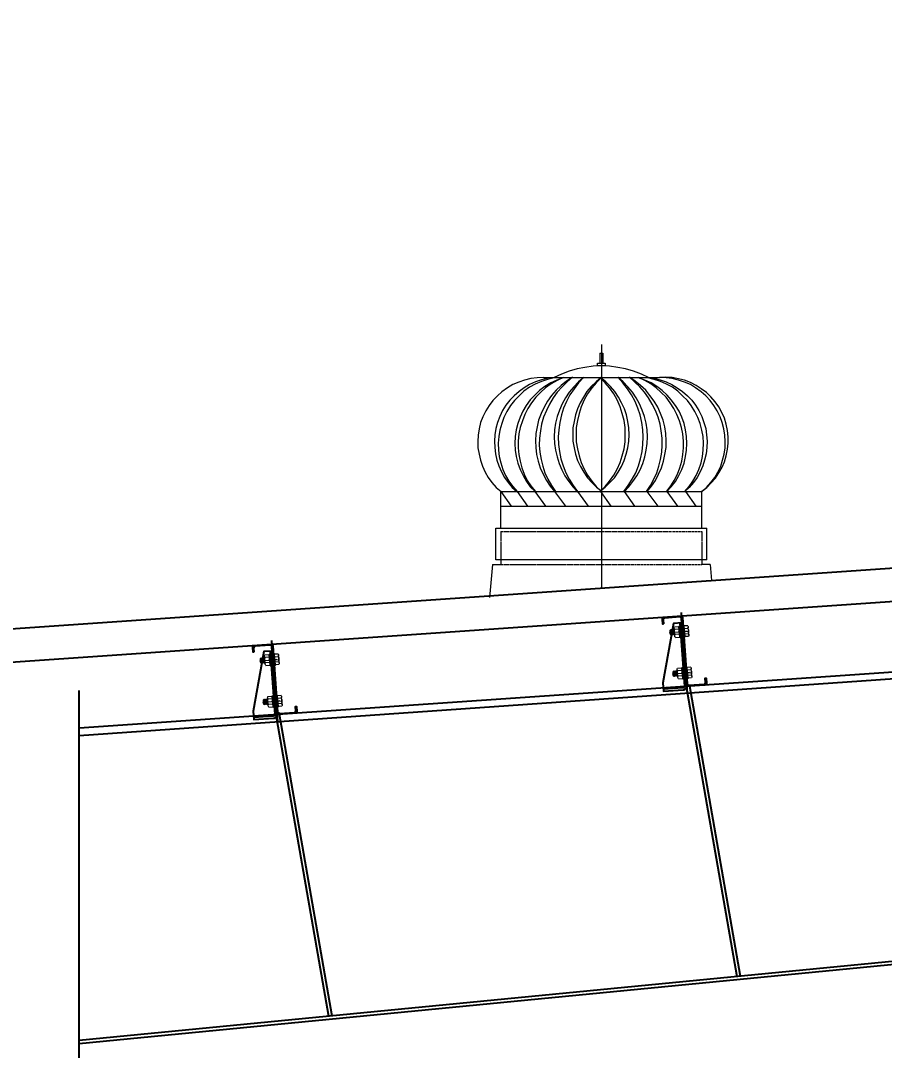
# Model space of a CAD drawing. Header units: metres. Extents: x 31037 to 31490, y -4422 to -3483.
# Drawn here: x 31169.164 to 31171.741, y -4401.492 to -4398.418 of the extents above; entities that cross this region are included whole.
import ezdxf

# ---------------------------------------------------------------- set-up
doc = ezdxf.new("R2010")
doc.units = ezdxf.units.M
doc.header["$LTSCALE"] = 30
doc.header["$MEASUREMENT"] = 0
doc.header["$PDMODE"] = 34
doc.linetypes.add('DASHDOT', pattern=[1, 0.5, -0.25, 0, -0.25])
doc.layers.get('0').update_dxf_attribs({"color": 30, "lineweight": 40})
for name, color, linetype in [('BLK_1_HT_OF_BLDG', 5, 'Continuous'), ('JSC-1A-Thin', 254, 'Continuous'), ('JSC-G-Grid Line', 250, 'DASHDOT'), ('JSC-H-Dimension', 251, 'Continuous'), ('JSC-U-Steel', 21, 'Continuous'), ('STEEL', 33, 'Continuous')]:
    doc.layers.add(name, color=color, linetype=linetype)
doc.layers.add('JSC-4D-Bolt', color=240, linetype='Continuous', lineweight=18)
doc.styles.get("Standard").update_dxf_attribs({"font": 'times.ttf', "height": 0.05})
doc.dimstyles.new('Standard$0', dxfattribs={"dimtxt": 0.08, "dimasz": 0.05, "dimexe": 0.02, "dimexo": 0.05, "dimgap": 0.09, "dimtad": 0, "dimtih": 1, "dimtoh": 1, "dimzin": 0, "dimdsep": 46, "dimtxsty": 'Standard', "dimcen": 0.09, "dimclrd": 7, "dimclre": 7, "dimclrt": 7, "dimadec": 0, "dimazin": 0, "dimtfac": 1, "dimtofl": 0, "dimtmove": 0, "dimatfit": 3, "dimfxl": 0, "dimtolj": 1, "dimtzin": 0, "dimarcsym": 0})

# ---------------------------------------------------------------- blocks, each defined once
blk = doc.blocks.new('EGEGRE')
at = {"layer": 'JSC-1A-Thin', "lineweight": 9, "extrusion": (0.000697341, -0.000131776, 1)}
blk.add_line((17325.4454, -5309.2693, 0), (17325.4356, -5309.368), dxfattribs=at)
at = {"layer": 'JSC-1A-Thin', "linetype": 'DASHDOT', "lineweight": 9, "extrusion": (0.000697341, -0.000131776, 1), "elevation": 12.7814}
blk.add_lwpolyline([(17325.7659, -5308.6109), (17325.7659, -5309.3404)], dxfattribs=at)
at = {"layer": 'JSC-1A-Thin', "lineweight": 9, "extrusion": (0.000697341, -0.000131776, 1), "elevation": 12.7814}
for points in [[(17325.7611, -5308.6372), (17325.7699, -5308.6372)], [(17325.7611, -5308.6372), (17325.7611, -5308.667)], [(17325.7699, -5308.6372), (17325.7699, -5308.667)], [(17325.9066, -5308.7096), (17325.8849, -5308.6995), (17325.8612, -5308.6907), (17325.8376, -5308.6839), (17325.8146, -5308.6792), (17325.7895, -5308.6758), (17325.7659, -5308.6751), (17325.7415, -5308.6758), (17325.7165, -5308.6792), (17325.6935, -5308.6839), (17325.6698, -5308.6907), (17325.6468, -5308.6995), (17325.6245, -5308.7096)], [(17325.7544, -5308.667), (17325.7774, -5308.667), (17325.7774, -5308.6744), (17325.7544, -5308.6744), (17325.7544, -5308.667)], [(17325.5927, -5308.7096), (17325.5738, -5308.7103), (17325.5555, -5308.7123), (17325.5359, -5308.7171), (17325.519, -5308.7238), (17325.5014, -5308.7306), (17325.4852, -5308.7401), (17325.4689, -5308.7522), (17325.4554, -5308.7644), (17325.4419, -5308.7786), (17325.431, -5308.7928), (17325.4209, -5308.809), (17325.4121, -5308.8266), (17325.4053, -5308.8442), (17325.4013, -5308.8625), (17325.3979, -5308.8814), (17325.3966, -5308.9004), (17325.3972, -5308.9193), (17325.4006, -5308.9382), (17325.4047, -5308.9565), (17325.4108, -5308.9741), (17325.4189, -5308.9917), (17325.4283, -5309.0079), (17325.4392, -5309.0228), (17325.452, -5309.0377), (17325.4662, -5309.0498)], [(17325.6245, -5308.7096), (17325.6056, -5308.7116), (17325.5866, -5308.7164), (17325.569, -5308.7225), (17325.5514, -5308.7306), (17325.5352, -5308.7401), (17325.5203, -5308.7516), (17325.5055, -5308.7637), (17325.4926, -5308.7773), (17325.4804, -5308.7921), (17325.471, -5308.8084), (17325.4622, -5308.826), (17325.4561, -5308.8435), (17325.4507, -5308.8618), (17325.448, -5308.8807), (17325.4466, -5308.8997), (17325.4473, -5308.9186), (17325.4493, -5308.9369), (17325.4534, -5308.9558), (17325.4595, -5308.9734), (17325.4676, -5308.991), (17325.4764, -5309.0079), (17325.4872, -5309.0228), (17325.4994, -5309.0377), (17325.5136, -5309.0498)], [(17325.6245, -5308.7103), (17325.6049, -5308.715), (17325.5866, -5308.7211), (17325.5684, -5308.7292), (17325.5508, -5308.7387), (17325.5345, -5308.7502), (17325.5203, -5308.7637), (17325.5061, -5308.7786), (17325.4946, -5308.7935), (17325.4838, -5308.8111), (17325.475, -5308.8287), (17325.4683, -5308.8469), (17325.4622, -5308.8665), (17325.4595, -5308.8855), (17325.4581, -5308.9051), (17325.4588, -5308.9261), (17325.4608, -5308.9457), (17325.4655, -5308.9646), (17325.4716, -5308.9836), (17325.4797, -5309.0018), (17325.4892, -5309.0187), (17325.5014, -5309.035), (17325.5142, -5309.0498)], [(17325.6516, -5308.7103), (17325.6326, -5308.7171), (17325.6144, -5308.7258), (17325.5974, -5308.736), (17325.5812, -5308.7482), (17325.567, -5308.7617), (17325.5535, -5308.7766), (17325.5413, -5308.7928), (17325.5312, -5308.8097), (17325.523, -5308.828), (17325.5163, -5308.8469), (17325.5115, -5308.8659), (17325.5082, -5308.8855), (17325.5075, -5308.9065), (17325.5082, -5308.9261), (17325.5115, -5308.9457), (17325.5163, -5308.9653), (17325.523, -5308.9836), (17325.5318, -5309.0018), (17325.542, -5309.0194), (17325.5535, -5309.0356), (17325.5677, -5309.0498)], [(17325.6516, -5308.7096), (17325.6333, -5308.7184), (17325.6157, -5308.7286), (17325.5988, -5308.7407), (17325.5839, -5308.7543), (17325.5697, -5308.7685), (17325.5575, -5308.7847), (17325.5467, -5308.8023), (17325.5372, -5308.8199), (17325.5298, -5308.8388), (17325.5237, -5308.8584), (17325.5197, -5308.878), (17325.517, -5308.899), (17325.517, -5308.9193), (17325.5197, -5308.9389), (17325.523, -5308.9592), (17325.5285, -5308.9795), (17325.5352, -5308.9984), (17325.5447, -5309.0167), (17325.5555, -5309.0329), (17325.5677, -5309.0492)], [(17325.6793, -5308.7089), (17325.6617, -5308.7204), (17325.6455, -5308.7333), (17325.6306, -5308.7475), (17325.6171, -5308.7631), (17325.6049, -5308.78), (17325.5947, -5308.7982), (17325.5859, -5308.8172), (17325.5785, -5308.8368), (17325.5738, -5308.8564), (17325.5704, -5308.8767), (17325.569, -5308.8983), (17325.5697, -5308.9186), (17325.5724, -5308.9389), (17325.5772, -5308.9592), (17325.5832, -5308.9795), (17325.592, -5308.9984), (17325.6015, -5309.0167), (17325.613, -5309.0343), (17325.6259, -5309.0498)], [(17325.6793, -5308.7089), (17325.6631, -5308.7225), (17325.6482, -5308.7373), (17325.634, -5308.7536), (17325.6218, -5308.7705), (17325.611, -5308.7888), (17325.6015, -5308.8077), (17325.5934, -5308.828), (17325.5873, -5308.8483), (17325.5839, -5308.8686), (17325.5812, -5308.8902), (17325.5805, -5308.9112), (17325.5819, -5308.9322), (17325.5859, -5308.9538), (17325.5907, -5308.9741), (17325.5974, -5308.9944), (17325.6062, -5309.0133), (17325.6164, -5309.0323), (17325.6286, -5309.0498)], [(17325.5927, -5308.7096), (17325.939, -5308.7096)], [(17325.7131, -5308.7096), (17325.6976, -5308.7225), (17325.6833, -5308.7373), (17325.6698, -5308.7536), (17325.659, -5308.7705), (17325.6489, -5308.7881), (17325.6407, -5308.807), (17325.634, -5308.826), (17325.6292, -5308.8456), (17325.6259, -5308.8659), (17325.6252, -5308.8862), (17325.6259, -5308.9065), (17325.6292, -5308.9267), (17325.6333, -5308.9464), (17325.6394, -5308.966), (17325.6475, -5308.9849), (17325.657, -5309.0025), (17325.6685, -5309.0201), (17325.6806, -5309.0356), (17325.6948, -5309.0505)], [(17325.7131, -5308.7089), (17325.6976, -5308.7252), (17325.684, -5308.7428), (17325.6719, -5308.761), (17325.6617, -5308.7806), (17325.6529, -5308.8009), (17325.6468, -5308.8212), (17325.6414, -5308.8435), (17325.6387, -5308.8652), (17325.6367, -5308.8868), (17325.638, -5308.9092), (17325.6407, -5308.9308), (17325.6448, -5308.9524), (17325.6516, -5308.9734), (17325.6597, -5308.9937), (17325.6698, -5309.0133), (17325.6813, -5309.0323), (17325.6948, -5309.0498)], [(17325.7645, -5308.7096), (17325.7496, -5308.7225), (17325.7354, -5308.7367), (17325.7226, -5308.7516), (17325.7118, -5308.7678), (17325.7023, -5308.7847), (17325.6942, -5308.803), (17325.6881, -5308.8212), (17325.684, -5308.8408), (17325.6806, -5308.8598), (17325.68, -5308.8801), (17325.6806, -5308.8997), (17325.684, -5308.9193), (17325.6888, -5308.9382), (17325.6948, -5308.9572), (17325.703, -5308.9748), (17325.7131, -5308.9924), (17325.7239, -5309.0086), (17325.7368, -5309.0228), (17325.751, -5309.037), (17325.7665, -5309.0492)], [(17325.7659, -5308.7096), (17325.7503, -5308.7252), (17325.7368, -5308.7407), (17325.7246, -5308.7583), (17325.7145, -5308.7766), (17325.7057, -5308.7969), (17325.6989, -5308.8172), (17325.6942, -5308.8375), (17325.6908, -5308.8584), (17325.6901, -5308.8801), (17325.6908, -5308.901), (17325.6942, -5308.922), (17325.6989, -5308.943), (17325.7057, -5308.9633), (17325.7145, -5308.9829), (17325.7246, -5309.0011), (17325.7368, -5309.0187), (17325.7503, -5309.035), (17325.7659, -5309.0498)], [(17325.7618, -5309.0498), (17325.7774, -5309.035), (17325.7902, -5309.0187), (17325.8031, -5309.0011), (17325.8132, -5308.9829), (17325.822, -5308.9633), (17325.8281, -5308.943), (17325.8335, -5308.922), (17325.8362, -5308.901), (17325.8369, -5308.8801), (17325.8362, -5308.8584), (17325.8335, -5308.8375), (17325.8281, -5308.8172), (17325.822, -5308.7969), (17325.8132, -5308.7766), (17325.8031, -5308.7583), (17325.7902, -5308.7407), (17325.7774, -5308.7252), (17325.7618, -5308.7096)], [(17325.7618, -5309.0492), (17325.7774, -5309.037), (17325.7909, -5309.0228), (17325.8044, -5309.0086), (17325.8152, -5308.9924), (17325.8254, -5308.9748), (17325.8335, -5308.9572), (17325.8396, -5308.9382), (17325.8443, -5308.9193), (17325.8477, -5308.8997), (17325.8484, -5308.8801), (17325.8477, -5308.8598), (17325.8443, -5308.8408), (17325.8403, -5308.8212), (17325.8342, -5308.803), (17325.8261, -5308.7847), (17325.8166, -5308.7678), (17325.8058, -5308.7516), (17325.7929, -5308.7367), (17325.7787, -5308.7225), (17325.7632, -5308.7096)], [(17325.8328, -5309.0498), (17325.8457, -5309.0323), (17325.8579, -5309.0133), (17325.868, -5308.9937), (17325.8761, -5308.9734), (17325.8822, -5308.9524), (17325.8869, -5308.9308), (17325.8897, -5308.9092), (17325.8903, -5308.8868), (17325.889, -5308.8652), (17325.8863, -5308.8435), (17325.8809, -5308.8212), (17325.8741, -5308.8009), (17325.866, -5308.7806), (17325.8552, -5308.761), (17325.8437, -5308.7428), (17325.8301, -5308.7252), (17325.8146, -5308.7089)], [(17325.8335, -5309.0505), (17325.8477, -5309.0356), (17325.8599, -5309.0201), (17325.8714, -5309.0025), (17325.8809, -5308.9849), (17325.889, -5308.966), (17325.8951, -5308.9464), (17325.8991, -5308.9267), (17325.9025, -5308.9065), (17325.9032, -5308.8862), (17325.9025, -5308.8659), (17325.8991, -5308.8456), (17325.8944, -5308.826), (17325.8876, -5308.807), (17325.8795, -5308.7881), (17325.8694, -5308.7705), (17325.8585, -5308.7536), (17325.845, -5308.7373), (17325.8308, -5308.7225), (17325.8152, -5308.7096)], [(17325.8998, -5309.0498), (17325.912, -5309.0323), (17325.9221, -5309.0133), (17325.9309, -5308.9944), (17325.937, -5308.9741), (17325.9424, -5308.9538), (17325.9458, -5308.9322), (17325.9471, -5308.9112), (17325.9465, -5308.8902), (17325.9444, -5308.8686), (17325.9411, -5308.8483), (17325.935, -5308.828), (17325.9269, -5308.8077), (17325.9174, -5308.7888), (17325.9066, -5308.7705), (17325.8944, -5308.7536), (17325.8802, -5308.7373), (17325.8646, -5308.7225), (17325.8491, -5308.7089)], [(17325.9025, -5309.0498), (17325.9154, -5309.0343), (17325.9269, -5309.0167), (17325.9363, -5308.9984), (17325.9451, -5308.9795), (17325.9512, -5308.9592), (17325.9553, -5308.9389), (17325.9586, -5308.9186), (17325.9593, -5308.8983), (17325.958, -5308.8767), (17325.9546, -5308.8564), (17325.9499, -5308.8368), (17325.9424, -5308.8172), (17325.9336, -5308.7982), (17325.9235, -5308.78), (17325.9106, -5308.7631), (17325.8978, -5308.7475), (17325.8822, -5308.7333), (17325.8667, -5308.7204), (17325.8491, -5308.7089)], [(17325.9607, -5309.0492), (17325.9729, -5309.0329), (17325.983, -5309.0167), (17325.9925, -5308.9984), (17325.9999, -5308.9795), (17326.0053, -5308.9592), (17326.0087, -5308.9389), (17326.0107, -5308.9193), (17326.0107, -5308.899), (17326.0087, -5308.878), (17326.0046, -5308.8584), (17325.9986, -5308.8388), (17325.9911, -5308.8199), (17325.9816, -5308.8023), (17325.9708, -5308.7847), (17325.9586, -5308.7685), (17325.9444, -5308.7543), (17325.9289, -5308.7407), (17325.9127, -5308.7286), (17325.8951, -5308.7184), (17325.8768, -5308.7096)], [(17325.9607, -5309.0498), (17325.9742, -5309.0356), (17325.9864, -5309.0194), (17325.9965, -5309.0018), (17326.0053, -5308.9836), (17326.0121, -5308.9653), (17326.0168, -5308.9457), (17326.0195, -5308.9261), (17326.0202, -5308.9065), (17326.0195, -5308.8855), (17326.0168, -5308.8659), (17326.0121, -5308.8469), (17326.0053, -5308.828), (17325.9972, -5308.8097), (17325.9871, -5308.7928), (17325.9742, -5308.7766), (17325.9614, -5308.7617), (17325.9465, -5308.7482), (17325.9309, -5308.736), (17325.914, -5308.7258), (17325.8957, -5308.7171), (17325.8768, -5308.7103)], [(17325.9032, -5308.7096), (17325.9221, -5308.7116), (17325.9411, -5308.7164), (17325.9586, -5308.7225), (17325.9762, -5308.7306), (17325.9918, -5308.7401), (17326.0073, -5308.7516), (17326.0222, -5308.7637), (17326.0351, -5308.7773), (17326.0466, -5308.7921), (17326.0561, -5308.8084), (17326.0648, -5308.826), (17326.0716, -5308.8435), (17326.077, -5308.8618), (17326.0797, -5308.8807), (17326.0811, -5308.8997), (17326.0804, -5308.9186), (17326.0784, -5308.9369), (17326.0736, -5308.9558), (17326.0682, -5308.9734), (17326.0601, -5308.991), (17326.0513, -5309.0079), (17326.0405, -5309.0228), (17326.0276, -5309.0377), (17326.0141, -5309.0498), (17326.027, -5309.035), (17326.0385, -5309.0187), (17326.0486, -5309.0018), (17326.0561, -5308.9836), (17326.0628, -5308.9646), (17326.0676, -5308.9457), (17326.0696, -5308.9261), (17326.0703, -5308.9051), (17326.0689, -5308.8855), (17326.0655, -5308.8665), (17326.0601, -5308.8469), (17326.0533, -5308.8287), (17326.0446, -5308.8111), (17326.0337, -5308.7935), (17326.0222, -5308.7786), (17326.008, -5308.7637), (17325.9938, -5308.7502), (17325.9776, -5308.7387), (17325.96, -5308.7292), (17325.9417, -5308.7211), (17325.9235, -5308.715), (17325.9039, -5308.7103)], [(17326.0648, -5309.0492), (17326.0804, -5309.0377), (17326.0933, -5309.0241), (17326.1061, -5309.0099), (17326.1163, -5308.9944), (17326.1257, -5308.9775), (17326.1332, -5308.9612), (17326.1379, -5308.943), (17326.142, -5308.9234), (17326.144, -5308.9051), (17326.144, -5308.8862), (17326.142, -5308.8672), (17326.1379, -5308.849), (17326.1325, -5308.8307), (17326.125, -5308.8138), (17326.1156, -5308.7975), (17326.1048, -5308.782), (17326.0919, -5308.7671), (17326.079, -5308.7543), (17326.0635, -5308.7428), (17326.0486, -5308.7333), (17326.031, -5308.7245), (17326.0134, -5308.7177), (17325.9952, -5308.713), (17325.9769, -5308.7096), (17325.958, -5308.7089), (17325.939, -5308.7096)], [(17326.0655, -5309.0498), (17326.0797, -5309.0377), (17326.0926, -5309.0228), (17326.1041, -5309.0079), (17326.1135, -5308.9917), (17326.1217, -5308.9741), (17326.1271, -5308.9565), (17326.1318, -5308.9382), (17326.1345, -5308.9193), (17326.1352, -5308.9004), (17326.1338, -5308.8814), (17326.1311, -5308.8625), (17326.1264, -5308.8442), (17326.1196, -5308.8266), (17326.1108, -5308.809), (17326.1007, -5308.7928), (17326.0899, -5308.7786), (17326.077, -5308.7644), (17326.0628, -5308.7522), (17326.0466, -5308.7401), (17326.031, -5308.7306), (17326.0134, -5308.7238), (17325.9959, -5308.7171), (17325.9769, -5308.7123), (17325.9586, -5308.7103), (17325.9397, -5308.7096)], [(17325.4655, -5309.0498), (17326.0655, -5309.0498)], [(17325.4655, -5309.0498), (17325.4967, -5309.0931)], [(17325.4655, -5309.1588), (17325.4655, -5309.0498)], [(17325.5142, -5309.0498), (17325.5454, -5309.0931)], [(17325.567, -5309.0498), (17325.5988, -5309.0931)], [(17325.6259, -5309.0498), (17325.6583, -5309.0931)], [(17325.6948, -5309.0498), (17325.726, -5309.0931)], [(17325.7625, -5309.0498), (17325.7943, -5309.0931)], [(17325.8335, -5309.0498), (17325.8646, -5309.0931)], [(17325.9012, -5309.0498), (17325.9336, -5309.0931)], [(17325.9607, -5309.0498), (17325.9925, -5309.0931)], [(17326.0161, -5309.0498), (17326.0473, -5309.0931)], [(17326.0655, -5309.1588), (17326.0655, -5309.0498)], [(17325.4655, -5309.0931), (17326.0655, -5309.0931)], [(17325.4507, -5309.1588), (17326.0804, -5309.1588)], [(17326.0804, -5309.2541), (17325.4507, -5309.2541), (17325.4507, -5309.1588)], [(17325.4655, -5309.1689), (17325.4669, -5309.1689)], [(17325.4655, -5309.1689), (17325.4655, -5309.1703)], [(17325.4655, -5309.1716), (17325.4655, -5309.173)], [(17325.4676, -5309.1689), (17325.4696, -5309.1689)], [(17325.4703, -5309.1689), (17325.4716, -5309.1689)], [(17325.4737, -5309.1689), (17325.475, -5309.1689)], [(17325.4757, -5309.1689), (17325.4777, -5309.1689)], [(17325.4784, -5309.1689), (17325.4804, -5309.1689)], [(17325.4811, -5309.1689), (17325.4831, -5309.1689)], [(17325.4838, -5309.1689), (17325.4858, -5309.1689)], [(17325.4865, -5309.1689), (17325.4885, -5309.1689)], [(17325.4892, -5309.1689), (17325.4906, -5309.1689)], [(17325.4926, -5309.1689), (17325.494, -5309.1689)], [(17325.4946, -5309.1689), (17325.4967, -5309.1689)], [(17325.4973, -5309.1689), (17325.4994, -5309.1689)], [(17325.5007, -5309.1689), (17325.5021, -5309.1689)], [(17325.5027, -5309.1689), (17325.5048, -5309.1689)], [(17325.5055, -5309.1689), (17325.5075, -5309.1689)], [(17325.5082, -5309.1689), (17325.5102, -5309.1689)], [(17325.5115, -5309.1689), (17325.5129, -5309.1689)], [(17325.5136, -5309.1689), (17325.5156, -5309.1689)], [(17325.5163, -5309.1689), (17325.519, -5309.1689)], [(17325.5197, -5309.1689), (17325.521, -5309.1689)], [(17325.5217, -5309.1689), (17325.5237, -5309.1689)], [(17325.5244, -5309.1689), (17325.5264, -5309.1689)], [(17325.5271, -5309.1689), (17325.5291, -5309.1689)], [(17325.5305, -5309.1689), (17325.5318, -5309.1689)], [(17325.5325, -5309.1689), (17325.5345, -5309.1689)], [(17325.5352, -5309.1689), (17325.5379, -5309.1689)], [(17325.5386, -5309.1689), (17325.54, -5309.1689)], [(17325.5406, -5309.1689), (17325.5427, -5309.1689)], [(17325.5433, -5309.1689), (17325.5454, -5309.1689)], [(17325.5467, -5309.1689), (17325.5481, -5309.1689)], [(17325.5494, -5309.1689), (17325.5508, -5309.1689)], [(17325.5514, -5309.1689), (17325.5535, -5309.1689)], [(17325.5542, -5309.1689), (17325.5569, -5309.1689)], [(17325.5575, -5309.1689), (17325.5589, -5309.1689)], [(17325.5596, -5309.1689), (17325.5616, -5309.1689)], [(17325.5623, -5309.1689), (17325.565, -5309.1689)], [(17325.5657, -5309.1689), (17325.567, -5309.1689)], [(17325.5684, -5309.1689), (17325.5697, -5309.1689)], [(17325.5704, -5309.1689), (17325.5724, -5309.1689)], [(17325.5738, -5309.1689), (17325.5758, -5309.1689)], [(17325.5765, -5309.1689), (17325.5778, -5309.1689)], [(17325.5785, -5309.1689), (17325.5805, -5309.1689)], [(17325.5812, -5309.1689), (17325.5839, -5309.1689)], [(17325.5846, -5309.1689), (17325.5859, -5309.1689)], [(17325.5873, -5309.1689), (17325.5887, -5309.1689)], [(17325.5893, -5309.1689), (17325.592, -5309.1689)], [(17325.5927, -5309.1689), (17325.5947, -5309.1689)], [(17325.5954, -5309.1689), (17325.5968, -5309.1689)], [(17325.5974, -5309.1689), (17325.5995, -5309.1689)], [(17325.6002, -5309.1689), (17325.6029, -5309.1689)], [(17325.6035, -5309.1689), (17325.6049, -5309.1689)], [(17325.6062, -5309.1689), (17325.6076, -5309.1689)], [(17325.6083, -5309.1689), (17325.611, -5309.1689)], [(17325.6116, -5309.1689), (17325.6137, -5309.1689)], [(17325.6144, -5309.1689), (17325.6157, -5309.1689)], [(17325.6164, -5309.1689), (17325.6184, -5309.1689)], [(17325.6198, -5309.1689), (17325.6218, -5309.1689)], [(17325.6225, -5309.1689), (17325.6238, -5309.1689)], [(17325.6252, -5309.1689), (17325.6265, -5309.1689)], [(17325.6272, -5309.1689), (17325.6299, -5309.1689)], [(17325.6306, -5309.1689), (17325.6326, -5309.1689)], [(17325.6333, -5309.1689), (17325.6346, -5309.1689)], [(17325.6353, -5309.1689), (17325.638, -5309.1689)], [(17325.6387, -5309.1689), (17325.6407, -5309.1689)], [(17325.6414, -5309.1689), (17325.6428, -5309.1689)], [(17325.6441, -5309.1689), (17325.6455, -5309.1689)], [(17325.6468, -5309.1689), (17325.6489, -5309.1689)], [(17325.6495, -5309.1689), (17325.6516, -5309.1689)], [(17325.6522, -5309.1689), (17325.6536, -5309.1689)], [(17325.6543, -5309.1689), (17325.657, -5309.1689)], [(17325.6576, -5309.1689), (17325.6597, -5309.1689)], [(17325.6604, -5309.1689), (17325.6617, -5309.1689)], [(17325.6631, -5309.1689), (17325.6651, -5309.1689)], [(17325.6658, -5309.1689), (17325.6678, -5309.1689)], [(17325.6685, -5309.1689), (17325.6705, -5309.1689)], [(17325.6712, -5309.1689), (17325.6725, -5309.1689)], [(17325.6732, -5309.1689), (17325.6759, -5309.1689)], [(17325.6766, -5309.1689), (17325.6786, -5309.1689)], [(17325.6793, -5309.1689), (17325.6806, -5309.1689)], [(17325.682, -5309.1689), (17325.684, -5309.1689)], [(17325.6847, -5309.1689), (17325.6867, -5309.1689)], [(17325.6874, -5309.1689), (17325.6894, -5309.1689)], [(17325.6901, -5309.1689), (17325.6915, -5309.1689)], [(17325.6928, -5309.1689), (17325.6948, -5309.1689)], [(17325.6955, -5309.1689), (17325.6976, -5309.1689)], [(17325.6982, -5309.1689), (17325.6996, -5309.1689)], [(17325.7016, -5309.1689), (17325.703, -5309.1689)], [(17325.7036, -5309.1689), (17325.7057, -5309.1689)], [(17325.7063, -5309.1689), (17325.7084, -5309.1689)], [(17325.7091, -5309.1689), (17325.7111, -5309.1689)], [(17325.7118, -5309.1689), (17325.7138, -5309.1689)], [(17325.7145, -5309.1689), (17325.7165, -5309.1689)], [(17325.7172, -5309.1689), (17325.7185, -5309.1689)], [(17325.7206, -5309.1689), (17325.7219, -5309.1689)], [(17325.7226, -5309.1689), (17325.7246, -5309.1689)], [(17325.7253, -5309.1689), (17325.7273, -5309.1689)], [(17325.728, -5309.1689), (17325.73, -5309.1689)], [(17325.7307, -5309.1689), (17325.7327, -5309.1689)], [(17325.7334, -5309.1689), (17325.7354, -5309.1689)], [(17325.7361, -5309.1689), (17325.7381, -5309.1689)], [(17325.7395, -5309.1689), (17325.7408, -5309.1689)], [(17325.7415, -5309.1689), (17325.7435, -5309.1689)], [(17325.7442, -5309.1689), (17325.7463, -5309.1689)], [(17325.7476, -5309.1689), (17325.749, -5309.1689)], [(17325.7496, -5309.1689), (17325.7517, -5309.1689)], [(17325.7523, -5309.1689), (17325.7544, -5309.1689)], [(17325.755, -5309.1689), (17325.7571, -5309.1689)], [(17325.7584, -5309.1689), (17325.7598, -5309.1689)], [(17325.7605, -5309.1689), (17325.7625, -5309.1689)], [(17325.7632, -5309.1689), (17325.7659, -5309.1689)], [(17325.7665, -5309.1689), (17325.7679, -5309.1689)], [(17325.7686, -5309.1689), (17325.7706, -5309.1689)], [(17325.7713, -5309.1689), (17325.7733, -5309.1689)], [(17325.7747, -5309.1689), (17325.776, -5309.1689)], [(17325.7774, -5309.1689), (17325.7787, -5309.1689)], [(17325.7794, -5309.1689), (17325.7814, -5309.1689)], [(17325.7821, -5309.1689), (17325.7848, -5309.1689)], [(17325.7855, -5309.1689), (17325.7868, -5309.1689)], [(17325.7875, -5309.1689), (17325.7895, -5309.1689)], [(17325.7902, -5309.1689), (17325.7929, -5309.1689)], [(17325.7936, -5309.1689), (17325.795, -5309.1689)], [(17325.7963, -5309.1689), (17325.7977, -5309.1689)], [(17325.7983, -5309.1689), (17325.8004, -5309.1689)], [(17325.801, -5309.1689), (17325.8038, -5309.1689)], [(17325.8044, -5309.1689), (17325.8058, -5309.1689)], [(17325.8065, -5309.1689), (17325.8085, -5309.1689)], [(17325.8092, -5309.1689), (17325.8119, -5309.1689)], [(17325.8125, -5309.1689), (17325.8139, -5309.1689)], [(17325.8152, -5309.1689), (17325.8166, -5309.1689)], [(17325.8173, -5309.1689), (17325.8193, -5309.1689)], [(17325.8207, -5309.1689), (17325.8227, -5309.1689)], [(17325.8234, -5309.1689), (17325.8247, -5309.1689)], [(17325.8254, -5309.1689), (17325.8274, -5309.1689)], [(17325.8281, -5309.1689), (17325.8308, -5309.1689)], [(17325.8315, -5309.1689), (17325.8328, -5309.1689)], [(17325.8342, -5309.1689), (17325.8355, -5309.1689)], [(17325.8362, -5309.1689), (17325.8389, -5309.1689)], [(17325.8396, -5309.1689), (17325.8416, -5309.1689)], [(17325.8423, -5309.1689), (17325.8437, -5309.1689)], [(17325.8443, -5309.1689), (17325.8464, -5309.1689)], [(17325.8477, -5309.1689), (17325.8497, -5309.1689)], [(17325.8504, -5309.1689), (17325.8518, -5309.1689)], [(17325.8531, -5309.1689), (17325.8545, -5309.1689)], [(17325.8552, -5309.1689), (17325.8579, -5309.1689)], [(17325.8585, -5309.1689), (17325.8606, -5309.1689)], [(17325.8612, -5309.1689), (17325.8626, -5309.1689)], [(17325.864, -5309.1689), (17325.866, -5309.1689)], [(17325.8667, -5309.1689), (17325.8687, -5309.1689)], [(17325.8694, -5309.1689), (17325.8707, -5309.1689)], [(17325.8721, -5309.1689), (17325.8734, -5309.1689)], [(17325.8741, -5309.1689), (17325.8768, -5309.1689)], [(17325.8775, -5309.1689), (17325.8795, -5309.1689)], [(17325.8802, -5309.1689), (17325.8815, -5309.1689)], [(17325.8829, -5309.1689), (17325.8849, -5309.1689)], [(17325.8856, -5309.1689), (17325.8876, -5309.1689)], [(17325.8883, -5309.1689), (17325.8897, -5309.1689)], [(17325.891, -5309.1689), (17325.8924, -5309.1689)], [(17325.8937, -5309.1689), (17325.8957, -5309.1689)], [(17325.8964, -5309.1689), (17325.8984, -5309.1689)], [(17325.8991, -5309.1689), (17325.9005, -5309.1689)], [(17325.9025, -5309.1689), (17325.9039, -5309.1689)], [(17325.9045, -5309.1689), (17325.9066, -5309.1689)], [(17325.9072, -5309.1689), (17325.9086, -5309.1689)], [(17325.9099, -5309.1689), (17325.912, -5309.1689)], [(17325.9127, -5309.1689), (17325.9147, -5309.1689)], [(17325.9154, -5309.1689), (17325.9174, -5309.1689)], [(17325.9181, -5309.1689), (17325.9194, -5309.1689)], [(17325.9214, -5309.1689), (17325.9228, -5309.1689)], [(17325.9235, -5309.1689), (17325.9255, -5309.1689)], [(17325.9262, -5309.1689), (17325.9275, -5309.1689)], [(17325.9289, -5309.1689), (17325.9309, -5309.1689)], [(17325.9316, -5309.1689), (17325.9336, -5309.1689)], [(17325.9343, -5309.1689), (17325.9363, -5309.1689)], [(17325.937, -5309.1689), (17325.939, -5309.1689)], [(17325.9404, -5309.1689), (17325.9417, -5309.1689)], [(17325.9424, -5309.1689), (17325.9444, -5309.1689)], [(17325.9451, -5309.1689), (17325.9465, -5309.1689)], [(17325.9485, -5309.1689), (17325.9499, -5309.1689)], [(17325.9505, -5309.1689), (17325.9526, -5309.1689)], [(17325.9532, -5309.1689), (17325.9553, -5309.1689)], [(17325.9559, -5309.1689), (17325.958, -5309.1689)], [(17325.9593, -5309.1689), (17325.9607, -5309.1689)], [(17325.9614, -5309.1689), (17325.9634, -5309.1689)], [(17325.9641, -5309.1689), (17325.9654, -5309.1689)], [(17325.9674, -5309.1689), (17325.9688, -5309.1689)], [(17325.9695, -5309.1689), (17325.9715, -5309.1689)], [(17325.9722, -5309.1689), (17325.9742, -5309.1689)], [(17325.9756, -5309.1689), (17325.9769, -5309.1689)], [(17325.9783, -5309.1689), (17325.9796, -5309.1689)], [(17325.9803, -5309.1689), (17325.9823, -5309.1689)], [(17325.983, -5309.1689), (17325.985, -5309.1689)], [(17325.9864, -5309.1689), (17325.9877, -5309.1689)], [(17325.9884, -5309.1689), (17325.9904, -5309.1689)], [(17325.9911, -5309.1689), (17325.9938, -5309.1689)], [(17325.9945, -5309.1689), (17325.9959, -5309.1689)], [(17325.9972, -5309.1689), (17325.9986, -5309.1689)], [(17325.9992, -5309.1689), (17326.0013, -5309.1689)], [(17326.0019, -5309.1689), (17326.004, -5309.1689)], [(17326.0053, -5309.1689), (17326.0067, -5309.1689)], [(17326.0073, -5309.1689), (17326.0094, -5309.1689)], [(17326.0101, -5309.1689), (17326.0128, -5309.1689)], [(17326.0134, -5309.1689), (17326.0148, -5309.1689)], [(17326.0161, -5309.1689), (17326.0175, -5309.1689)], [(17326.0182, -5309.1689), (17326.0202, -5309.1689)], [(17326.0216, -5309.1689), (17326.0229, -5309.1689)], [(17326.0243, -5309.1689), (17326.0256, -5309.1689)], [(17326.0263, -5309.1689), (17326.0283, -5309.1689)], [(17326.029, -5309.1689), (17326.0317, -5309.1689)], [(17326.0324, -5309.1689), (17326.0337, -5309.1689)], [(17326.0351, -5309.1689), (17326.0364, -5309.1689)], [(17326.0371, -5309.1689), (17326.0398, -5309.1689)], [(17326.0405, -5309.1689), (17326.0418, -5309.1689)], [(17326.0432, -5309.1689), (17326.0446, -5309.1689)], [(17326.0452, -5309.1689), (17326.0473, -5309.1689)], [(17326.0486, -5309.1689), (17326.0506, -5309.1689)], [(17326.0513, -5309.1689), (17326.0527, -5309.1689)], [(17326.054, -5309.1689), (17326.0554, -5309.1689)], [(17326.0561, -5309.1689), (17326.0588, -5309.1689)], [(17326.0594, -5309.1689), (17326.0608, -5309.1689)], [(17326.0621, -5309.1689), (17326.0635, -5309.1689)], [(17326.0642, -5309.1689), (17326.0655, -5309.1689)], [(17326.0655, -5309.1689), (17326.0655, -5309.1703)], [(17326.0655, -5309.1716), (17326.0655, -5309.173)], [(17326.0804, -5309.2541), (17326.0804, -5309.1588)], [(17325.4655, -5309.1743), (17325.4655, -5309.1757)], [(17325.4655, -5309.1763), (17325.4655, -5309.1784)], [(17325.4655, -5309.179), (17325.4655, -5309.1817)], [(17325.4655, -5309.1824), (17325.4655, -5309.1838)], [(17325.4655, -5309.1845), (17325.4655, -5309.1865)], [(17325.4655, -5309.1872), (17325.4655, -5309.1899)], [(17325.4655, -5309.1905), (17325.4655, -5309.1919)], [(17325.4655, -5309.1932), (17325.4655, -5309.1946)], [(17325.4655, -5309.1953), (17325.4655, -5309.1973)], [(17325.4655, -5309.1987), (17325.4655, -5309.2007)], [(17325.4655, -5309.2014), (17325.4655, -5309.2027)], [(17325.4655, -5309.2034), (17325.4655, -5309.2054)], [(17326.0655, -5309.1743), (17326.0655, -5309.1757)], [(17326.0655, -5309.1763), (17326.0655, -5309.1784)], [(17326.0655, -5309.179), (17326.0655, -5309.1817)], [(17326.0655, -5309.1824), (17326.0655, -5309.1838)], [(17326.0655, -5309.1845), (17326.0655, -5309.1865)], [(17326.0655, -5309.1872), (17326.0655, -5309.1899)], [(17326.0655, -5309.1905), (17326.0655, -5309.1919)], [(17326.0655, -5309.1932), (17326.0655, -5309.1946)], [(17326.0655, -5309.1953), (17326.0655, -5309.1973)], [(17326.0655, -5309.1987), (17326.0655, -5309.2007)], [(17326.0655, -5309.2014), (17326.0655, -5309.2027)], [(17326.0655, -5309.2034), (17326.0655, -5309.2054)], [(17325.4655, -5309.2061), (17325.4655, -5309.2088)], [(17325.4655, -5309.2095), (17325.4655, -5309.2108)], [(17325.4655, -5309.2122), (17325.4655, -5309.2135)], [(17325.4655, -5309.2142), (17325.4655, -5309.2169)], [(17325.4655, -5309.2176), (17325.4655, -5309.2196)], [(17325.4655, -5309.2203), (17325.4655, -5309.2217)], [(17325.4655, -5309.2223), (17325.4655, -5309.2244)], [(17325.4655, -5309.225), (17325.4655, -5309.2277)], [(17325.4655, -5309.2284), (17325.4655, -5309.2298)], [(17325.4655, -5309.2311), (17325.4655, -5309.2325)], [(17325.4655, -5309.2332), (17325.4655, -5309.2359)], [(17326.0655, -5309.2061), (17326.0655, -5309.2088)], [(17326.0655, -5309.2095), (17326.0655, -5309.2108)], [(17326.0655, -5309.2122), (17326.0655, -5309.2135)], [(17326.0655, -5309.2142), (17326.0655, -5309.2169)], [(17326.0655, -5309.2176), (17326.0655, -5309.2196)], [(17326.0655, -5309.2203), (17326.0655, -5309.2217)], [(17326.0655, -5309.2223), (17326.0655, -5309.2244)], [(17326.0655, -5309.225), (17326.0655, -5309.2277)], [(17326.0655, -5309.2284), (17326.0655, -5309.2298)], [(17326.0655, -5309.2311), (17326.0655, -5309.2325)], [(17326.0655, -5309.2332), (17326.0655, -5309.2359)], [(17325.4655, -5309.2365), (17325.4655, -5309.2386)], [(17325.4655, -5309.2392), (17325.4655, -5309.2406)], [(17325.4655, -5309.2413), (17325.4655, -5309.2433)], [(17325.4655, -5309.2447), (17325.4655, -5309.2467)], [(17325.4655, -5309.2474), (17325.4655, -5309.2487)], [(17325.4655, -5309.2501), (17325.4655, -5309.2514)], [(17325.4655, -5309.2521), (17325.4655, -5309.2548)], [(17325.4655, -5309.2555), (17325.4655, -5309.2575)], [(17325.4655, -5309.2582), (17325.4655, -5309.2595)], [(17325.4655, -5309.2609), (17325.4655, -5309.2629)], [(17325.4655, -5309.2636), (17325.4655, -5309.2656)], [(17326.0655, -5309.2365), (17326.0655, -5309.2386)], [(17326.0655, -5309.2392), (17326.0655, -5309.2406)], [(17326.0655, -5309.2413), (17326.0655, -5309.2433)], [(17326.0655, -5309.2447), (17326.0655, -5309.2467)], [(17326.0655, -5309.2474), (17326.0655, -5309.2487)], [(17326.0655, -5309.2501), (17326.0655, -5309.2514)], [(17326.0655, -5309.2521), (17326.0655, -5309.2548)], [(17326.0655, -5309.2555), (17326.0655, -5309.2575)], [(17326.0655, -5309.2582), (17326.0655, -5309.2595)], [(17326.0655, -5309.2609), (17326.0655, -5309.2629)], [(17326.0655, -5309.2636), (17326.0655, -5309.2656)], [(17325.4412, -5309.2677), (17325.4655, -5309.2677)], [(17325.4655, -5309.2663), (17325.4655, -5309.2677)], [(17325.4655, -5309.2677), (17325.4669, -5309.2677)], [(17325.4676, -5309.2677), (17325.4696, -5309.2677)], [(17325.4703, -5309.2677), (17325.4716, -5309.2677)], [(17325.4737, -5309.2677), (17325.475, -5309.2677)], [(17325.4757, -5309.2677), (17325.4777, -5309.2677)], [(17325.4784, -5309.2677), (17325.4804, -5309.2677)], [(17325.4811, -5309.2677), (17325.4831, -5309.2677)], [(17325.4838, -5309.2677), (17325.4858, -5309.2677)], [(17325.4865, -5309.2677), (17325.4885, -5309.2677)], [(17325.4892, -5309.2677), (17325.4906, -5309.2677)], [(17325.4926, -5309.2677), (17325.494, -5309.2677)], [(17325.4946, -5309.2677), (17325.4967, -5309.2677)], [(17325.4973, -5309.2677), (17325.4994, -5309.2677)], [(17325.5007, -5309.2677), (17325.5021, -5309.2677)], [(17325.5027, -5309.2677), (17325.5048, -5309.2677)], [(17325.5055, -5309.2677), (17325.5075, -5309.2677)], [(17325.5082, -5309.2677), (17325.5102, -5309.2677)], [(17325.5115, -5309.2677), (17325.5129, -5309.2677)], [(17325.5136, -5309.2677), (17325.5156, -5309.2677)], [(17325.5163, -5309.2677), (17325.519, -5309.2677)], [(17325.5197, -5309.2677), (17325.521, -5309.2677)], [(17325.5217, -5309.2677), (17325.5237, -5309.2677)], [(17325.5244, -5309.2677), (17325.5264, -5309.2677)], [(17325.5271, -5309.2677), (17325.5291, -5309.2677)], [(17325.5305, -5309.2677), (17325.5318, -5309.2677)], [(17325.5325, -5309.2677), (17325.5345, -5309.2677)], [(17325.5352, -5309.2677), (17325.5379, -5309.2677)], [(17325.5386, -5309.2677), (17325.54, -5309.2677)], [(17325.5406, -5309.2677), (17325.5427, -5309.2677)], [(17325.5433, -5309.2677), (17325.5454, -5309.2677)], [(17325.5467, -5309.2677), (17325.5481, -5309.2677)], [(17325.5494, -5309.2677), (17325.5508, -5309.2677)], [(17325.5514, -5309.2677), (17325.5535, -5309.2677)], [(17325.5542, -5309.2677), (17325.5569, -5309.2677)], [(17325.5575, -5309.2677), (17325.5589, -5309.2677)], [(17325.5596, -5309.2677), (17325.5616, -5309.2677)], [(17325.5623, -5309.2677), (17325.565, -5309.2677)], [(17325.5657, -5309.2677), (17325.567, -5309.2677)], [(17325.5684, -5309.2677), (17325.5697, -5309.2677)], [(17325.5704, -5309.2677), (17325.5724, -5309.2677)], [(17325.5738, -5309.2677), (17325.5758, -5309.2677)], [(17325.5765, -5309.2677), (17325.5778, -5309.2677)], [(17325.5785, -5309.2677), (17325.5805, -5309.2677)], [(17325.5812, -5309.2677), (17325.5839, -5309.2677)], [(17325.5846, -5309.2677), (17325.5859, -5309.2677)], [(17325.5873, -5309.2677), (17325.5887, -5309.2677)], [(17325.5893, -5309.2677), (17325.592, -5309.2677)], [(17325.5927, -5309.2677), (17325.5947, -5309.2677)], [(17325.5954, -5309.2677), (17325.5968, -5309.2677)], [(17325.5974, -5309.2677), (17325.5995, -5309.2677)], [(17325.6002, -5309.2677), (17325.6029, -5309.2677)], [(17325.6035, -5309.2677), (17325.6049, -5309.2677)], [(17325.6062, -5309.2677), (17325.6076, -5309.2677)], [(17325.6083, -5309.2677), (17325.611, -5309.2677)], [(17325.6116, -5309.2677), (17325.6137, -5309.2677)], [(17325.6144, -5309.2677), (17325.6157, -5309.2677)], [(17325.6164, -5309.2677), (17325.6184, -5309.2677)], [(17325.6198, -5309.2677), (17325.6218, -5309.2677)], [(17325.6225, -5309.2677), (17325.6238, -5309.2677)], [(17325.6252, -5309.2677), (17325.6265, -5309.2677)], [(17325.6272, -5309.2677), (17325.6299, -5309.2677)], [(17325.6306, -5309.2677), (17325.6326, -5309.2677)], [(17325.6333, -5309.2677), (17325.6346, -5309.2677)], [(17325.6353, -5309.2677), (17325.638, -5309.2677)], [(17325.6387, -5309.2677), (17325.6407, -5309.2677)], [(17325.6414, -5309.2677), (17325.6428, -5309.2677)], [(17325.6441, -5309.2677), (17325.6455, -5309.2677)], [(17325.6468, -5309.2677), (17325.6489, -5309.2677)], [(17325.6495, -5309.2677), (17325.6516, -5309.2677)], [(17325.6522, -5309.2677), (17325.6536, -5309.2677)], [(17325.6543, -5309.2677), (17325.657, -5309.2677)], [(17325.6576, -5309.2677), (17325.6597, -5309.2677)], [(17325.6604, -5309.2677), (17325.6617, -5309.2677)], [(17325.6631, -5309.2677), (17325.6651, -5309.2677)], [(17325.6658, -5309.2677), (17325.6678, -5309.2677)], [(17325.6685, -5309.2677), (17325.6705, -5309.2677)], [(17325.6712, -5309.2677), (17325.6725, -5309.2677)], [(17325.6732, -5309.2677), (17325.6759, -5309.2677)], [(17325.6766, -5309.2677), (17325.6786, -5309.2677)], [(17325.6793, -5309.2677), (17325.6806, -5309.2677)], [(17325.682, -5309.2677), (17325.684, -5309.2677)], [(17325.6847, -5309.2677), (17325.6867, -5309.2677)], [(17325.6874, -5309.2677), (17325.6894, -5309.2677)], [(17325.6901, -5309.2677), (17325.6915, -5309.2677)], [(17325.6928, -5309.2677), (17325.6948, -5309.2677)], [(17325.6955, -5309.2677), (17325.6976, -5309.2677)], [(17325.6982, -5309.2677), (17325.6996, -5309.2677)], [(17325.7016, -5309.2677), (17325.703, -5309.2677)], [(17325.7036, -5309.2677), (17325.7057, -5309.2677)], [(17325.7063, -5309.2677), (17325.7084, -5309.2677)], [(17325.7091, -5309.2677), (17325.7111, -5309.2677)], [(17325.7118, -5309.2677), (17325.7138, -5309.2677)], [(17325.7145, -5309.2677), (17325.7165, -5309.2677)], [(17325.7172, -5309.2677), (17325.7185, -5309.2677)], [(17325.7206, -5309.2677), (17325.7219, -5309.2677)], [(17325.7226, -5309.2677), (17325.7246, -5309.2677)], [(17325.7253, -5309.2677), (17325.7273, -5309.2677)], [(17325.728, -5309.2677), (17325.73, -5309.2677)], [(17325.7307, -5309.2677), (17325.7327, -5309.2677)], [(17325.7334, -5309.2677), (17325.7354, -5309.2677)], [(17325.7361, -5309.2677), (17325.7381, -5309.2677)], [(17325.7395, -5309.2677), (17325.7408, -5309.2677)], [(17325.7415, -5309.2677), (17325.7435, -5309.2677)], [(17325.7442, -5309.2677), (17325.7463, -5309.2677)], [(17325.7476, -5309.2677), (17325.749, -5309.2677)], [(17325.7496, -5309.2677), (17325.7517, -5309.2677)], [(17325.7523, -5309.2677), (17325.7544, -5309.2677)], [(17325.755, -5309.2677), (17325.7571, -5309.2677)], [(17325.7584, -5309.2677), (17325.7598, -5309.2677)], [(17325.7605, -5309.2677), (17325.7625, -5309.2677)], [(17325.7632, -5309.2677), (17325.7659, -5309.2677)], [(17325.7665, -5309.2677), (17325.7679, -5309.2677)], [(17325.7686, -5309.2677), (17325.7706, -5309.2677)], [(17325.7713, -5309.2677), (17325.7733, -5309.2677)], [(17325.7747, -5309.2677), (17325.776, -5309.2677)], [(17325.7774, -5309.2677), (17325.7787, -5309.2677)], [(17325.7794, -5309.2677), (17325.7814, -5309.2677)], [(17325.7821, -5309.2677), (17325.7848, -5309.2677)], [(17325.7855, -5309.2677), (17325.7868, -5309.2677)], [(17325.7875, -5309.2677), (17325.7895, -5309.2677)], [(17325.7902, -5309.2677), (17325.7929, -5309.2677)], [(17325.7936, -5309.2677), (17325.795, -5309.2677)], [(17325.7963, -5309.2677), (17325.7977, -5309.2677)], [(17325.7983, -5309.2677), (17325.8004, -5309.2677)], [(17325.801, -5309.2677), (17325.8038, -5309.2677)], [(17325.8044, -5309.2677), (17325.8058, -5309.2677)], [(17325.8065, -5309.2677), (17325.8085, -5309.2677)], [(17325.8092, -5309.2677), (17325.8119, -5309.2677)], [(17325.8125, -5309.2677), (17325.8139, -5309.2677)], [(17325.8152, -5309.2677), (17325.8166, -5309.2677)], [(17325.8173, -5309.2677), (17325.8193, -5309.2677)], [(17325.8207, -5309.2677), (17325.8227, -5309.2677)], [(17325.8234, -5309.2677), (17325.8247, -5309.2677)], [(17325.8254, -5309.2677), (17325.8274, -5309.2677)], [(17325.8281, -5309.2677), (17325.8308, -5309.2677)], [(17325.8315, -5309.2677), (17325.8328, -5309.2677)], [(17325.8342, -5309.2677), (17325.8355, -5309.2677)], [(17325.8362, -5309.2677), (17325.8389, -5309.2677)], [(17325.8396, -5309.2677), (17325.8416, -5309.2677)], [(17325.8423, -5309.2677), (17325.8437, -5309.2677)], [(17325.8443, -5309.2677), (17325.8464, -5309.2677)], [(17325.8477, -5309.2677), (17325.8497, -5309.2677)], [(17325.8504, -5309.2677), (17325.8518, -5309.2677)], [(17325.8531, -5309.2677), (17325.8545, -5309.2677)], [(17325.8552, -5309.2677), (17325.8579, -5309.2677)], [(17325.8585, -5309.2677), (17325.8606, -5309.2677)], [(17325.8612, -5309.2677), (17325.8626, -5309.2677)], [(17325.864, -5309.2677), (17325.866, -5309.2677)], [(17325.8667, -5309.2677), (17325.8687, -5309.2677)], [(17325.8694, -5309.2677), (17325.8707, -5309.2677)], [(17325.8721, -5309.2677), (17325.8734, -5309.2677)], [(17325.8741, -5309.2677), (17325.8768, -5309.2677)], [(17325.8775, -5309.2677), (17325.8795, -5309.2677)], [(17325.8802, -5309.2677), (17325.8815, -5309.2677)], [(17325.8829, -5309.2677), (17325.8849, -5309.2677)], [(17325.8856, -5309.2677), (17325.8876, -5309.2677)], [(17325.8883, -5309.2677), (17325.8897, -5309.2677)], [(17325.891, -5309.2677), (17325.8924, -5309.2677)], [(17325.8937, -5309.2677), (17325.8957, -5309.2677)], [(17325.8964, -5309.2677), (17325.8984, -5309.2677)], [(17325.8991, -5309.2677), (17325.9005, -5309.2677)], [(17325.9025, -5309.2677), (17325.9039, -5309.2677)], [(17325.9045, -5309.2677), (17325.9066, -5309.2677)], [(17325.9072, -5309.2677), (17325.9086, -5309.2677)], [(17325.9099, -5309.2677), (17325.912, -5309.2677)], [(17325.9127, -5309.2677), (17325.9147, -5309.2677)], [(17325.9154, -5309.2677), (17325.9174, -5309.2677)], [(17325.9181, -5309.2677), (17325.9194, -5309.2677)], [(17325.9214, -5309.2677), (17325.9228, -5309.2677)], [(17325.9235, -5309.2677), (17325.9255, -5309.2677)], [(17325.9262, -5309.2677), (17325.9275, -5309.2677)], [(17325.9289, -5309.2677), (17325.9309, -5309.2677)], [(17325.9316, -5309.2677), (17325.9336, -5309.2677)], [(17325.9343, -5309.2677), (17325.9363, -5309.2677)], [(17325.937, -5309.2677), (17325.939, -5309.2677)], [(17325.9404, -5309.2677), (17325.9417, -5309.2677)], [(17325.9424, -5309.2677), (17325.9444, -5309.2677)], [(17325.9451, -5309.2677), (17325.9465, -5309.2677)], [(17325.9485, -5309.2677), (17325.9499, -5309.2677)], [(17325.9505, -5309.2677), (17325.9526, -5309.2677)], [(17325.9532, -5309.2677), (17325.9553, -5309.2677)], [(17325.9559, -5309.2677), (17325.958, -5309.2677)], [(17325.9593, -5309.2677), (17325.9607, -5309.2677)], [(17325.9614, -5309.2677), (17325.9634, -5309.2677)], [(17325.9641, -5309.2677), (17325.9654, -5309.2677)], [(17325.9674, -5309.2677), (17325.9688, -5309.2677)], [(17325.9695, -5309.2677), (17325.9715, -5309.2677)], [(17325.9722, -5309.2677), (17325.9742, -5309.2677)], [(17325.9756, -5309.2677), (17325.9769, -5309.2677)], [(17325.9783, -5309.2677), (17325.9796, -5309.2677)], [(17325.9803, -5309.2677), (17325.9823, -5309.2677)], [(17325.983, -5309.2677), (17325.985, -5309.2677)], [(17325.9864, -5309.2677), (17325.9877, -5309.2677)], [(17325.9884, -5309.2677), (17325.9904, -5309.2677)], [(17325.9911, -5309.2677), (17325.9938, -5309.2677)], [(17325.9945, -5309.2677), (17325.9959, -5309.2677)], [(17325.9972, -5309.2677), (17325.9986, -5309.2677)], [(17325.9992, -5309.2677), (17326.0013, -5309.2677)], [(17326.0019, -5309.2677), (17326.004, -5309.2677)], [(17326.0053, -5309.2677), (17326.0067, -5309.2677)], [(17326.0073, -5309.2677), (17326.0094, -5309.2677)], [(17326.0101, -5309.2677), (17326.0128, -5309.2677)], [(17326.0134, -5309.2677), (17326.0148, -5309.2677)], [(17326.0161, -5309.2677), (17326.0175, -5309.2677)], [(17326.0182, -5309.2677), (17326.0202, -5309.2677)], [(17326.0216, -5309.2677), (17326.0229, -5309.2677)], [(17326.0243, -5309.2677), (17326.0256, -5309.2677)], [(17326.0263, -5309.2677), (17326.0283, -5309.2677)], [(17326.029, -5309.2677), (17326.0317, -5309.2677)], [(17326.0324, -5309.2677), (17326.0337, -5309.2677)], [(17326.0351, -5309.2677), (17326.0364, -5309.2677)], [(17326.0371, -5309.2677), (17326.0398, -5309.2677)], [(17326.0405, -5309.2677), (17326.0418, -5309.2677)], [(17326.0432, -5309.2677), (17326.0446, -5309.2677)], [(17326.0452, -5309.2677), (17326.0473, -5309.2677)], [(17326.0486, -5309.2677), (17326.0506, -5309.2677)], [(17326.0513, -5309.2677), (17326.0527, -5309.2677)], [(17326.054, -5309.2677), (17326.0554, -5309.2677)], [(17326.0561, -5309.2677), (17326.0588, -5309.2677)], [(17326.0594, -5309.2677), (17326.0608, -5309.2677)], [(17326.0621, -5309.2677), (17326.0635, -5309.2677)], [(17326.0642, -5309.2677), (17326.0655, -5309.2677)], [(17326.0655, -5309.2663), (17326.0655, -5309.2677)], [(17326.0905, -5309.2677), (17326.0655, -5309.2677)], [(17326.0905, -5309.2677), (17326.094, -5309.3149)]]:
    blk.add_lwpolyline(points, dxfattribs=at)
blk = doc.blocks.new('A$C634C78A7')
at = {"layer": 'JSC-4D-Bolt', "linetype": 'Continuous', "lineweight": 9}
for p, q in [((-82.8, 84.9), (-82.8, 97.4)), ((-82.1, 99.5), (-76.7, 99.5)), ((-76.7, 82.8), (-76.7, 99.5)), ((-74.7, 82.8), (-74.7, 99.5)), ((-70.3, 82.8), (-70.3, 99.5)), ((-61.5, 99.5), (-68.3, 99.5)), ((-68.3, 82.8), (-68.3, 99.5)), ((-60.8, 84.9), (-60.8, 97.4)), ((-53.3, 91.1), (-82.8, 91.1)), ((-82.1, 95.3), (-61.5, 95.3)), ((-82.1, 87), (-61.5, 87)), ((-82.1, 82.8), (-76.7, 82.8)), ((-79.4, 91.1), (-67.1, 91.1)), ((-66.6, 91.1), (-76.5, 91.1)), ((-61.5, 82.8), (-68.3, 82.8)), ((-60.8, 95), (-60.3, 94.6)), ((-58.4, 87.7), (-60.8, 94.1)), ((-58.9, 87), (-60.8, 92.1)), ((-59.9, 87.7), (-60.8, 90.1)), ((-60.4, 87), (-60.8, 88.1)), ((-60.8, 87), (-60.4, 87)), ((-60.4, 87), (-59.9, 87.7)), ((-60.3, 94.6), (-59.8, 95.3)), ((-57.4, 87), (-60.3, 94.6)), ((-59.9, 87.7), (-58.9, 87)), ((-56.9, 87.7), (-59.8, 95.3)), ((-59.8, 95.3), (-58.8, 94.6)), ((-58.9, 87), (-58.4, 87.7)), ((-58.8, 94.6), (-58.3, 95.3)), ((-55.9, 87), (-58.8, 94.6)), ((-58.4, 87.7), (-57.4, 87)), ((-55.5, 87.7), (-58.3, 95.3)), ((-58.3, 95.3), (-57.3, 94.6)), ((-57.4, 87), (-56.9, 87.7)), ((-57.3, 94.6), (-56.8, 95.3)), ((-54.5, 87), (-57.3, 94.6)), ((-56.9, 87.7), (-55.9, 87)), ((-54, 87.7), (-56.8, 95.3)), ((-56.8, 95.3), (-55.8, 94.6)), ((-55.9, 87), (-55.5, 87.7)), ((-55.8, 94.6), (-55.3, 95.3)), ((-54.1, 90), (-55.8, 94.6)), ((-55.5, 87.7), (-54.5, 87)), ((-54.2, 92.3), (-55.3, 95.3)), ((-55.3, 95.3), (-54.3, 94.6)), ((-54.5, 87), (-54, 87.7)), ((-54, 87.7), (-54.3, 94.6)), ((-54.3, 94.6), (-53.3, 91.1)), ((-54, 87.7), (-53.3, 91.1)), ((-82.8, 19.9), (-82.8, 32.5)), ((-82.1, 34.5), (-76.7, 34.5)), ((-76.7, 17.8), (-76.7, 34.5)), ((-74.7, 17.8), (-74.7, 34.5)), ((-70.3, 17.8), (-70.3, 34.5)), ((-61.5, 34.5), (-68.3, 34.5)), ((-68.3, 17.8), (-68.3, 34.5)), ((-60.8, 19.9), (-60.8, 32.5)), ((-53.3, 26.2), (-82.8, 26.2)), ((-82.1, 30.4), (-61.5, 30.4)), ((-82.1, 22), (-61.5, 22)), ((-82.1, 17.8), (-76.7, 17.8)), ((-79.4, 26.2), (-67.1, 26.2)), ((-66.6, 26.2), (-76.5, 26.2)), ((-61.5, 17.8), (-68.3, 17.8)), ((-60.8, 30), (-60.3, 29.7)), ((-58.4, 22.7), (-60.8, 29.1)), ((-58.9, 22), (-60.8, 27.1)), ((-59.9, 22.7), (-60.8, 25.1)), ((-60.4, 22), (-60.8, 23.1)), ((-60.8, 22), (-60.4, 22)), ((-60.4, 22), (-59.9, 22.7)), ((-60.3, 29.7), (-59.8, 30.4)), ((-57.4, 22), (-60.3, 29.7)), ((-59.9, 22.7), (-58.9, 22)), ((-56.9, 22.7), (-59.8, 30.4)), ((-59.8, 30.4), (-58.8, 29.7)), ((-58.9, 22), (-58.4, 22.7)), ((-58.8, 29.7), (-58.3, 30.4)), ((-55.9, 22), (-58.8, 29.7)), ((-58.4, 22.7), (-57.4, 22)), ((-55.5, 22.7), (-58.3, 30.4)), ((-58.3, 30.4), (-57.3, 29.7)), ((-57.4, 22), (-56.9, 22.7)), ((-57.3, 29.7), (-56.8, 30.4)), ((-54.5, 22), (-57.3, 29.7)), ((-56.9, 22.7), (-55.9, 22)), ((-54, 22.7), (-56.8, 30.4)), ((-56.8, 30.4), (-55.8, 29.7)), ((-55.9, 22), (-55.5, 22.7)), ((-55.8, 29.7), (-55.3, 30.4)), ((-54.1, 25), (-55.8, 29.7)), ((-55.5, 22.7), (-54.5, 22)), ((-54.2, 27.4), (-55.3, 30.4)), ((-55.3, 30.4), (-54.3, 29.7)), ((-54.5, 22), (-54, 22.7)), ((-54, 22.7), (-54.3, 29.7)), ((-54.3, 29.7), (-53.3, 26.2)), ((-54, 22.7), (-53.3, 26.2))]:
    blk.add_line(p, q, dxfattribs=at)
for centre, radius, start, end in [((-79.3, 97.4), 3.48, 143.1298, 216.8696), ((-75.7, 99.5), 1, 0, 180), ((-69.3, 99.5), 1, 0, 180), ((-64.3, 97.4), 3.48, 323.1298, 36.8696), ((-69.9, 91.1), 12.9, 161.0751, 198.9244), ((-79.3, 84.9), 3.48, 143.1298, 216.8696), ((-75.7, 82.8), 1, 180, 0), ((-69.3, 82.8), 1, 180, 0), ((-73.7, 91.1), 12.9, 341.0751, 18.9244), ((-64.3, 84.9), 3.48, 323.1298, 36.8696), ((-79.3, 32.5), 3.48, 143.1298, 216.8696), ((-75.7, 34.5), 1, 0, 180), ((-69.3, 34.5), 1, 0, 180), ((-64.3, 32.5), 3.48, 323.1298, 36.8696), ((-69.9, 26.2), 12.9, 161.0751, 198.9244), ((-79.3, 19.9), 3.48, 143.1298, 216.8696), ((-75.7, 17.8), 1, 180, 0), ((-69.3, 17.8), 1, 180, 0), ((-73.7, 26.2), 12.9, 341.0751, 18.9244), ((-64.3, 19.9), 3.48, 323.1298, 36.8696)]:
    blk.add_arc(centre, radius, start, end, dxfattribs=at)
at = {"layer": 'JSC-G-Grid Line'}
blk.add_line((-73.4, 121.1), (-73.4, -5.8), dxfattribs=at)
at = {"layer": 'JSC-U-Steel'}
for points in [[(-44.6, 105), (-43.3, 105), (-43.3, 112.8, 0.414214), (-45.9, 115.4), (-72.1, 115.4, 0.414214), (-74.7, 112.8), (-74.7, 9.1, -0.414214), (-77.4, 6.5), (-100.9, 6.5, -0.414214), (-103.5, 9.1), (-103.5, 15.6), (-104.8, 15.6), (-104.8, 7.8, 0.414214), (-102.2, 5.1), (-76, 5.1, 0.414214), (-73.4, 7.8), (-73.4, 111.5, -0.414214), (-70.8, 114.1), (-47.3, 114.1, -0.414214), (-44.6, 111.5), (-44.6, 105)], [(-70.3, 104.8), (-70.3, 5.8, 0.414214), (-67.6, 3.1), (-36.7, 3.1)]]:
    blk.add_lwpolyline(points, format="xyb", dxfattribs=at)
blk.add_lwpolyline([(-36.7, 13.1), (-36.7, 0), (-67.6, 0, -0.414214), (-73.4, 5.8), (-73.4, 104.8), (-60.3, 104.8)], format="xyb", close=True, dxfattribs=at)
blk = doc.blocks.new('*D101')
at = {"layer": 'BLK_1_HT_OF_BLDG', "color": 5, "lineweight": -2}
for p, q in [((31165.7774, -4398.4178), (31165.5074, -4398.4178)), ((31165.5274, -4398.4678), (31165.5274, -4406.087)), ((31165.5274, -4413.9678), (31165.5274, -4406.3486)), ((31165.7774, -4414.0178), (31165.5074, -4414.0178))]:
    blk.add_line(p, q, dxfattribs=at)
at = {"layer": 'BLK_1_HT_OF_BLDG', "color": 5, "lineweight": 30}
for points in [[(31165.5191, -4398.4678), (31165.5358, -4398.4678), (31165.5274, -4398.4178)], [(31165.5191, -4413.9678), (31165.5358, -4413.9678), (31165.5274, -4414.0178)]]:
    blk.add_solid(points, dxfattribs=at)
at = {"layer": 'Defpoints', "color": 0, "lineweight": 30}
for p in [(31195.4086, -4398.4178), (31165.5274, -4414.0178), (31195.4086, -4414.0178)]:
    blk.add_point(p, dxfattribs=at)
at = {"layer": 'BLK_1_HT_OF_BLDG', "color": 5, "lineweight": 0, "insert": (31165.5274, -4406.2178), "char_height": 0.08, "attachment_point": 5}
blk.add_mtext('\\A1;15.60', dxfattribs=at)

msp = doc.modelspace()

# ---------------------------------------------------------------- linework, layer by layer
at = {"color": 0, "lineweight": 25}
for p, q in [((31169.33861, -4414.01783), (31169.33861, -4400.41783)), ((31171.14944, -4400.40563), (31171.30054, -4401.27099)), ((31171.15929, -4400.40391), (31171.31052, -4401.27001)), ((31169.92437, -4400.48371), (31170.08255, -4401.38957)), ((31169.93422, -4400.48199), (31170.09253, -4401.38859))]:
    msp.add_line(p, q, dxfattribs=at)
for points in [[(31167.82867, -4400.32318), (31195.40861, -4398.41783), (31224.35861, -4400.41783), (31260.50861, -4398.41783), (31295.28496, -4400.34183)], [(31167.83556, -4400.42294), (31195.40861, -4398.51807), (31224.35792, -4400.51802), (31260.50861, -4398.51798), (31295.27944, -4400.44168)]]:
    msp.add_lwpolyline(points, dxfattribs=at)
at = {"layer": 'JSC-U-Steel', "color": 0, "lineweight": 25, "elevation": 0.00005}
for points in [[(31180.57382, -4399.75559), (31180.58979, -4399.75449), (31180.61897, -4400.37381), (31169.33861, -4401.47204)], [(31169.33861, -4400.52845), (31180.57382, -4399.75559)]]:
    msp.add_lwpolyline(points, dxfattribs=at)
at = {"layer": 'STEEL', "color": 0, "lineweight": 25}
for p, q in [((31169.33861, -4400.55129, 0.00005), (31180.59026, -4399.76448, 0.00005)), ((31180.6185, -4400.36382, 0.00005), (31169.33861, -4401.46199, 0.00005))]:
    msp.add_line(p, q, dxfattribs=at)

# ---------------------------------------------------------------- block references
at = {"color": 0, "lineweight": 25}
msp.add_blockref('EGEGRE', (13845.1264, 909.22796, 0.00046), dxfattribs=at)
at = {"layer": 'JSC-H-Dimension', "color": 0, "lineweight": 25, "xscale": -0.0019089623214943, "yscale": 0.001908962327434, "zscale": 0.0019089623236149, "rotation": 4.164655618961059}
for p in [(31171.01128, -4400.42488), (31169.78923, -4400.5093)]:
    msp.add_blockref('A$C634C78A7', p, dxfattribs=at)

# ---------------------------------------------------------------- dimensions: what is measured, and where the dimension line sits
at = {"layer": 'BLK_1_HT_OF_BLDG', "color": 5, "lineweight": 0}
dim = msp.add_linear_dim(base=(31165.52744, -4414.01783), p1=(31195.40861, -4398.41783), p2=(31195.40861, -4414.01783), angle=90, dimstyle='Standard$0', override={"dimclrd": 5, "dimclre": 5, "dimclrt": 5, "dimfxl": 0.25, "dimfxlon": 1, "dimarcsym": 2}, dxfattribs=at)
dim.commit()
dim.dimension.update_dxf_attribs({"geometry": '*D101', "text_midpoint": (31165.52744, -4406.21783)})

doc.saveas('drawing.dxf')
